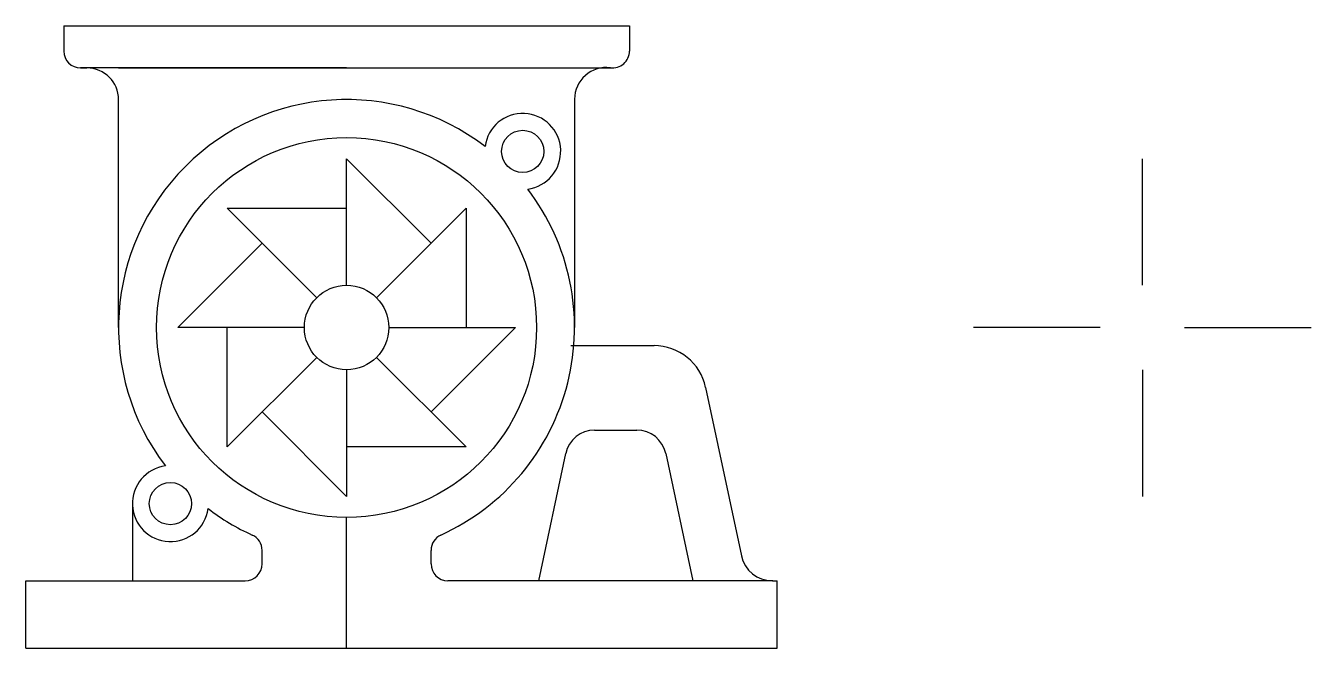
# Model space of a CAD drawing. Header units: millimetres. Extents: x 249 to 554, y 51 to 199.
import ezdxf

# ---------------------------------------------------------------- set-up
doc = ezdxf.new("R2010")
doc.units = ezdxf.units.MM
doc.layers.add('Model-Front', color=7, linetype='Continuous')

msp = doc.modelspace()

# ---------------------------------------------------------------- linework, layer by layer
at = {"layer": 'Model-Front'}
for p, q in [((258.1, 198.5), (392.1, 198.5)), ((258.1, 198.5), (258.1, 192.5)), ((392.1, 198.5), (392.1, 192.5)), ((325.1, 188.5), (262.1, 188.5)), ((262.1, 188.5), (263.6, 188.5)), ((271.1, 188.5), (388.1, 188.5)), ((271.1, 127), (271.1, 181)), ((379.1, 181.1), (379.1, 127)), ((325.1, 137), (325.1, 167)), ((325.1, 167), (345.1, 147)), ((513.6, 137), (513.6, 167)), ((318.03, 134.07), (296.82, 155.29)), ((296.82, 155.29), (325.1, 155.29)), ((332.17, 134.07), (353.39, 155.29)), ((353.39, 155.29), (353.39, 127)), ((285.1, 127), (305.1, 147)), ((315.1, 127), (285.1, 127)), ((296.82, 98.72), (296.82, 127)), ((335.1, 127), (365.1, 127)), ((365.1, 127), (345.1, 107)), ((503.6, 127), (473.6, 127)), ((523.6, 127), (553.6, 127)), ((378.19, 122.71), (397.92, 122.71)), ((318.03, 119.93), (296.82, 98.72)), ((332.17, 119.93), (353.39, 98.72)), ((325.1, 117), (325.1, 87)), ((513.6, 117), (513.6, 87)), ((410.15, 112.8), (418.62, 72.94)), ((325.1, 87), (305.1, 107)), ((383.86, 102.71), (393.84, 102.71)), ((353.39, 98.72), (325.1, 98.72)), ((370.6, 67), (377.01, 97.16)), ((400.69, 97.16), (407.1, 67)), ((274.38, 85.28), (274.38, 67)), ((325.1, 67), (325.1, 82)), ((305.1, 71), (305.1, 74.2)), ((345.1, 71), (345.1, 74.2)), ((325.1, 51), (325.1, 73)), ((249.1, 51), (249.1, 67)), ((249.1, 67), (301.1, 67)), ((426.1, 67), (349.1, 67)), ((425.95, 67), (427.1, 67)), ((427.1, 51), (427.1, 67)), ((249.1, 51), (325.1, 51)), ((325.1, 51), (427.1, 51))]:
    msp.add_line(p, q, dxfattribs=at)
for centre, radius in [((366.82, 168.72), 5), ((325.1, 127), 45), ((325.1, 127), 10), ((283.38, 85.28), 5)]:
    msp.add_circle(centre, radius, dxfattribs=at)
for centre, radius, start, end in [((262.1, 192.5), 4, 180, 270), ((388.1, 192.5), 4, 262.5053, 0), ((263.6, 181), 7.5, 0, 90), ((386.6, 181.1), 7.5, 82.5053, 180), ((325.1, 127), 54, 52.6017, 217.3983), ((366.82, 168.72), 9, 277.5343, 172.4657), ((325.1, 127), 54, 294.4433, 37.3983), ((397.92, 110.21), 12.5, 12, 90), ((383.86, 95.71), 7, 90, 168), ((393.84, 95.71), 7, 12, 90), ((283.38, 85.28), 9, 97.5343, 352.4657), ((325.1, 127), 54, 232.6017, 245.5567), ((301.1, 74.2), 4, 0, 65.5567), ((349.1, 74.2), 4, 114.4433, 180), ((301.1, 71), 4, 270, 0), ((349.1, 71), 4, 180, 270), ((425.95, 74.5), 7.5, 192, 270)]:
    msp.add_arc(centre, radius, start, end, dxfattribs=at)

doc.saveas('drawing.dxf')
